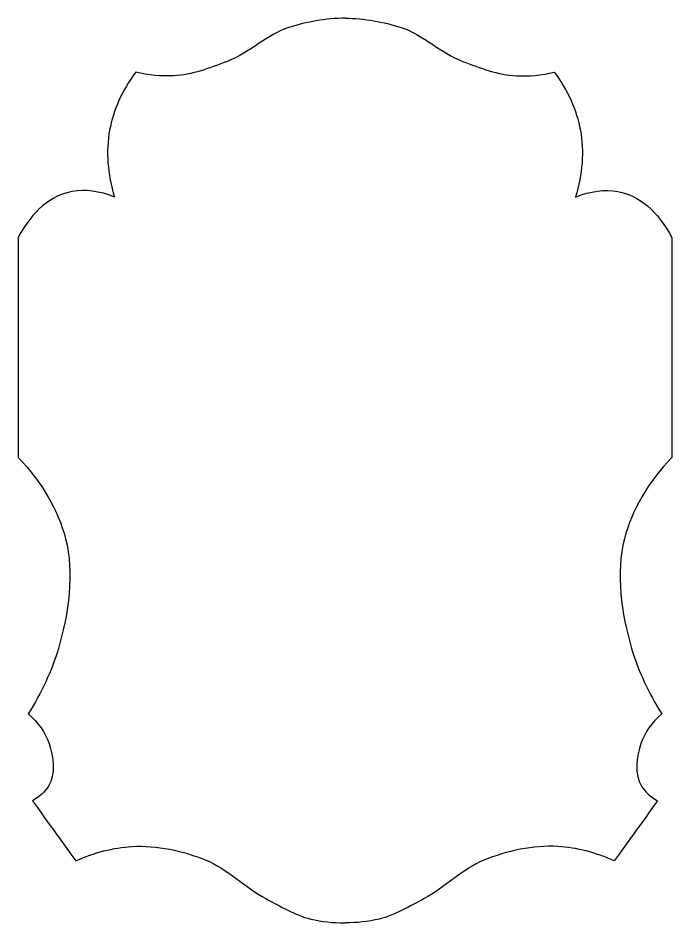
# Model space of a CAD drawing. Header units: millimetres. Extents: x -115 to 254, y -76 to 156.
# Drawn here: x -115.4 to 52.1, y -76.1 to 155.7 of the extents above; entities that cross this region are included whole.
import ezdxf

# ---------------------------------------------------------------- set-up
doc = ezdxf.new("R2010")
doc.units = ezdxf.units.MM
doc.linetypes.add('K5LT32770', pattern=[0])

msp = doc.modelspace()

# ---------------------------------------------------------------- linework, layer by layer
at = {"color": 30, "linetype": 'K5LT32770', "true_color": 0xff8000}
for points, knots in [([(-31.66, 155.66), (-36.68, 155.55), (-41.47, 154.75), (-46.01, 153.27), (-51.63, 151.43), (-56.22, 146.74), (-61.78, 144.58), (-66.2, 142.87), (-70.91, 141.08), (-75.6, 140.86), (-78.79, 140.72), (-82, 141.04), (-85.26, 141.84)], [0, 0, 0, 0, 1, 1, 1, 2, 2, 2, 3, 3, 3, 4, 4, 4, 4]), ([(-31.66, 155.66), (-26.64, 155.55), (-21.86, 154.75), (-17.31, 153.27), (-11.69, 151.43), (-7.1, 146.74), (-1.54, 144.58), (2.88, 142.87), (7.59, 141.08), (12.28, 140.86), (15.46, 140.72), (18.68, 141.04), (21.94, 141.84)], [0, 0, 0, 0, 1, 1, 1, 2, 2, 2, 3, 3, 3, 4, 4, 4, 4]), ([(-85.26, 141.84), (-88.79, 137.1), (-91.02, 132.13), (-91.97, 126.93), (-92.96, 121.48), (-92.54, 115.78), (-90.69, 109.83)], [0, 0, 0, 0, 1, 1, 1, 2, 2, 2, 2]), ([(21.94, 141.84), (25.47, 137.1), (27.7, 132.13), (28.65, 126.93), (29.64, 121.48), (29.22, 115.78), (27.37, 109.83)], [0, 0, 0, 0, 1, 1, 1, 2, 2, 2, 2]), ([(-90.69, 109.83), (-94.62, 111.36), (-98.24, 111.83), (-101.54, 111.24), (-107.03, 110.25), (-111.66, 106.34), (-115.42, 99.5)], [0, 0, 0, 0, 1, 1, 1, 2, 2, 2, 2]), ([(27.37, 109.83), (31.3, 111.36), (34.91, 111.83), (38.22, 111.24), (43.71, 110.25), (48.34, 106.34), (52.1, 99.5)], [0, 0, 0, 0, 1, 1, 1, 2, 2, 2, 2]), ([(-115.42, 43.14), (-109.26, 36.69), (-105.21, 29.74), (-103.27, 22.3), (-101, 13.61), (-102.48, 3.05), (-105.11, -5.81), (-106.82, -11.6), (-109.39, -17.18), (-112.82, -22.53)], [0, 0, 0, 0, 1, 1, 1, 2, 2, 2, 3, 3, 3, 3]), ([(52.1, 43.14), (45.94, 36.69), (41.89, 29.74), (39.95, 22.3), (37.68, 13.61), (39.16, 3.05), (41.79, -5.81), (43.5, -11.6), (46.07, -17.18), (49.5, -22.53)], [0, 0, 0, 0, 1, 1, 1, 2, 2, 2, 3, 3, 3, 3]), ([(-112.82, -22.53), (-110.22, -24.81), (-108.44, -27.34), (-107.5, -30.13), (-106.38, -33.42), (-105.79, -38.24), (-107.6, -41.08), (-108.52, -42.53), (-109.91, -43.77), (-111.75, -44.81)], [0, 0, 0, 0, 1, 1, 1, 2, 2, 2, 3, 3, 3, 3]), ([(49.5, -22.53), (46.9, -24.81), (45.12, -27.34), (44.17, -30.13), (43.06, -33.42), (42.47, -38.24), (44.28, -41.08), (45.2, -42.53), (46.59, -43.77), (48.43, -44.81)], [0, 0, 0, 0, 1, 1, 1, 2, 2, 2, 3, 3, 3, 3]), ([(-100.67, -60.24), (-95.88, -58.07), (-91.06, -56.84), (-86.21, -56.54), (-79.94, -56.15), (-73.1, -57.69), (-67.25, -60.05), (-61.73, -62.27), (-57.29, -67.07), (-51.93, -69.89), (-48.22, -71.86), (-44.47, -74.14), (-40.43, -75.12), (-37.61, -75.81), (-34.68, -76.11), (-31.66, -76.07)], [0, 0, 0, 0, 1, 1, 1, 2, 2, 2, 3, 3, 3, 4, 4, 4, 5, 5, 5, 5]), ([(37.35, -60.24), (32.56, -58.07), (27.74, -56.84), (22.89, -56.54), (16.62, -56.15), (9.78, -57.69), (3.93, -60.05), (-1.59, -62.27), (-6.03, -67.07), (-11.39, -69.89), (-15.1, -71.86), (-18.85, -74.14), (-22.89, -75.12), (-25.72, -75.81), (-28.64, -76.11), (-31.66, -76.07)], [0, 0, 0, 0, 1, 1, 1, 2, 2, 2, 3, 3, 3, 4, 4, 4, 5, 5, 5, 5])]:
    msp.add_open_spline(points, degree=3, knots=knots, dxfattribs=at)
for points in [[(-115.42, 99.5), (-115.42, 61.93), (-115.42, 80.71), (-115.42, 43.14)], [(52.1, 99.5), (52.1, 61.93), (52.1, 80.71), (52.1, 43.14)], [(-111.75, -44.81), (-104.36, -55.1), (-108.06, -49.95), (-100.67, -60.24)], [(48.43, -44.81), (41.04, -55.1), (44.74, -49.95), (37.35, -60.24)]]:
    msp.add_open_spline(points, degree=3, dxfattribs=at)

doc.saveas('drawing.dxf')
